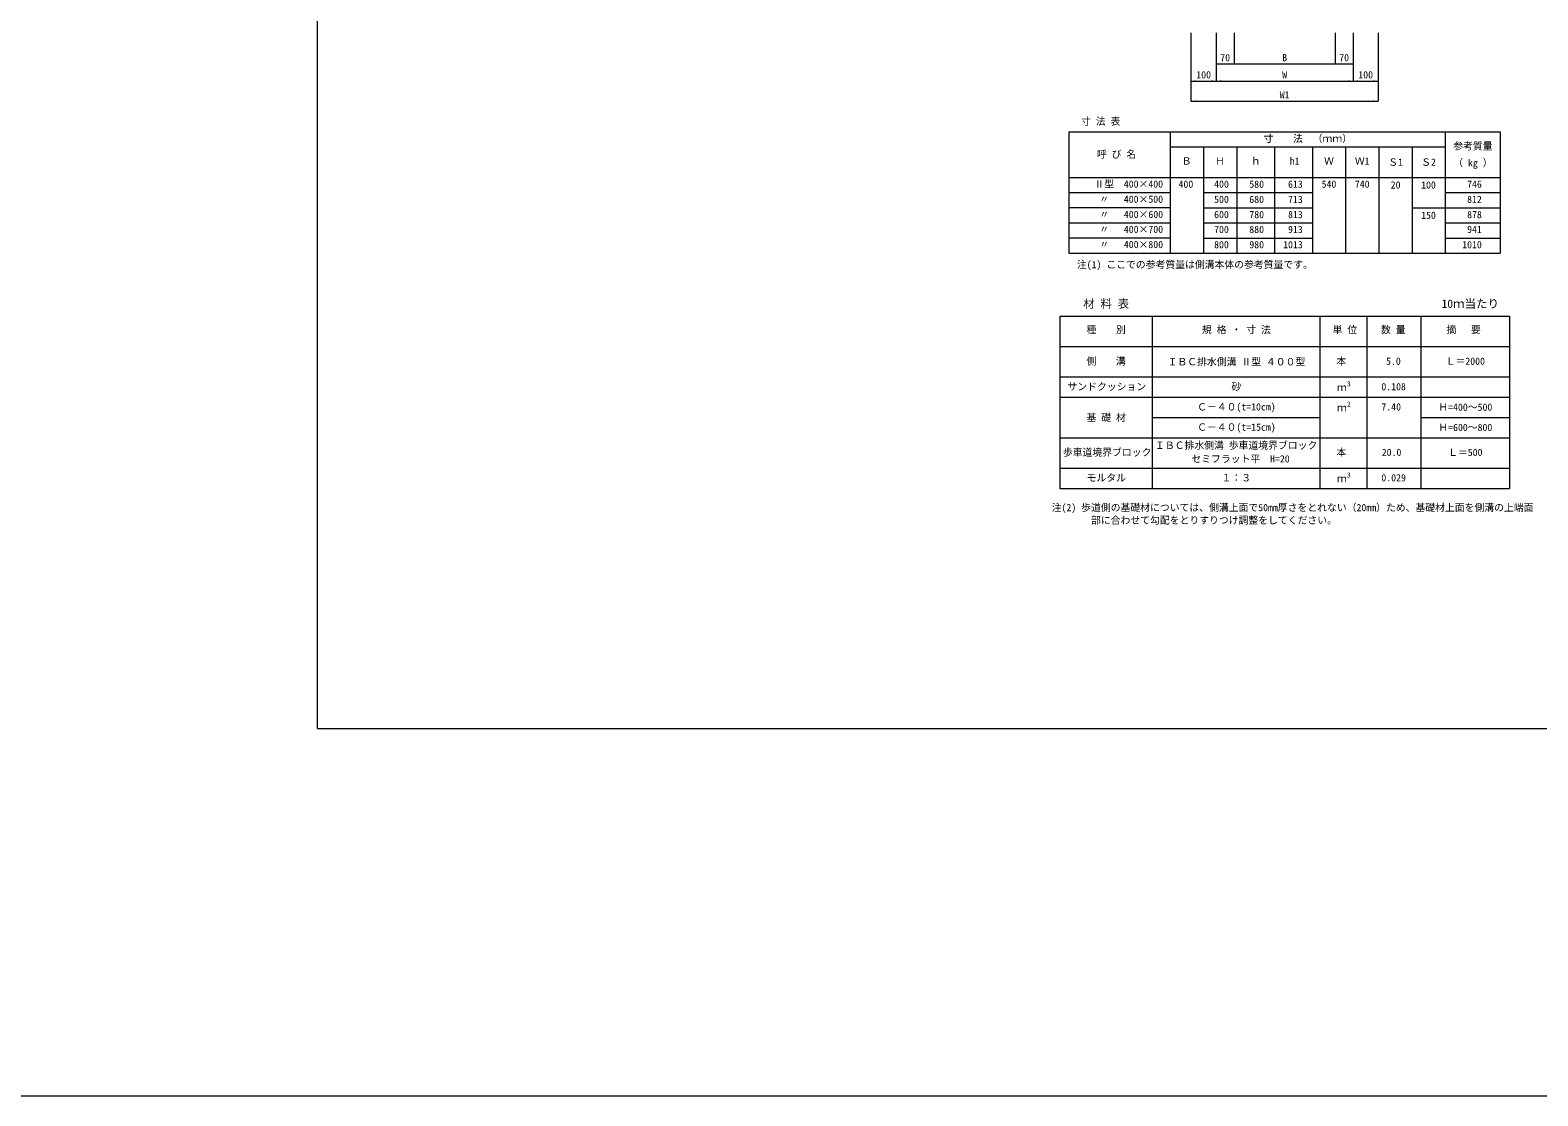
# Model space of a CAD drawing. Units: millimetres at full size. Extents: x 6872 to 78201, y -34623 to -7860.
# Drawn here: x 42751 to 48706, y -26354 to -22144 of the extents above; entities that cross this region are included whole.
import ezdxf
from ezdxf.enums import TextEntityAlignment as Align

# ---------------------------------------------------------------- set-up
doc = ezdxf.new("R2010")
doc.units = ezdxf.units.MM
doc.header["$LTSCALE"] = 16
for name, color, linetype, lineweight in [('0_2', 7, 'Continuous', 20), ('図枠', 1, 'Continuous', 20), ('寸法線', 7, 'Continuous', 9), ('枠', 5, 'Continuous', 5)]:
    doc.layers.add(name, color=color, linetype=linetype, lineweight=lineweight)
doc.styles.add('ＭＳ ゴシック', font='')
doc.styles.get('ＭＳ ゴシック').set_extended_font_data('MS Gothic')

# ---------------------------------------------------------------- blocks, each defined once
blk = doc.blocks.new('filled_arrow')
at = {"color": 0, "linetype": 'Continuous', "lineweight": -2}
blk.add_solid([(7.5, 1.25), (0, 0), (7.5, -1.25)], dxfattribs=at)

msp = doc.modelspace()

# ---------------------------------------------------------------- linework, layer by layer
at = {"layer": '0_2'}
for p, q in [((46853.94, -22545.89), (48557.59, -22545.89)), ((46853.94, -22545.89), (46853.94, -23025.89)), ((47253.94, -22545.89), (47253.94, -23025.89)), ((48340.24, -22545.89), (48340.24, -23025.89)), ((48557.59, -22545.89), (48557.59, -23025.89)), ((47253.94, -22605.89), (48340.24, -22605.89)), ((47385.19, -22605.89), (47385.19, -23025.89)), ((47516.44, -22605.89), (47516.44, -23025.89)), ((47665.84, -22605.89), (47665.84, -23025.89)), ((47815.25, -22605.89), (47815.25, -23025.89)), ((47946.49, -22605.89), (47946.49, -23025.89)), ((48077.74, -22605.89), (48077.74, -23025.89)), ((48208.99, -22605.89), (48208.99, -23025.89)), ((46853.94, -22725.89), (48557.59, -22725.89)), ((46853.94, -22725.89), (47361.2, -22725.89)), ((46853.94, -22785.89), (47253.94, -22785.89)), ((47385.19, -22785.89), (47815.25, -22785.89)), ((48340.24, -22785.89), (48557.59, -22785.89)), ((47253.94, -22845.89), (46853.94, -22845.89)), ((47385.19, -22845.89), (47815.25, -22845.89)), ((48208.99, -22845.89), (48557.59, -22845.89)), ((46853.94, -22905.89), (47253.94, -22905.89)), ((47385.19, -22905.89), (47815.25, -22905.89)), ((48340.24, -22905.89), (48557.59, -22905.89)), ((47253.94, -22965.89), (46853.94, -22965.89)), ((47385.19, -22965.89), (47815.25, -22965.89)), ((48340.24, -22965.89), (48557.59, -22965.89)), ((46853.94, -23025.89), (48557.59, -23025.89)), ((46818.14, -23274.29), (48594.36, -23274.29)), ((46818.14, -23274.29), (46818.14, -23954.29)), ((47184.17, -23954.29), (47184.17, -23274.29)), ((47846.51, -23954.29), (47846.51, -23274.29)), ((48031.07, -23954.29), (48031.07, -23274.29)), ((48244.36, -23954.29), (48244.36, -23274.29)), ((48594.36, -23274.29), (48594.36, -23954.29)), ((46818.14, -23394.29), (48594.36, -23394.29)), ((46818.14, -23514.29), (48594.36, -23514.29)), ((46818.14, -23594.29), (48594.36, -23594.29)), ((47184.17, -23674.29), (47846.51, -23674.29)), ((48244.36, -23674.29), (48594.36, -23674.29)), ((46818.14, -23754.29), (48594.36, -23754.29)), ((46818.14, -23874.29), (48594.36, -23874.29)), ((46818.14, -23954.29), (48594.36, -23954.29))]:
    msp.add_line(p, q, dxfattribs=at)
at = {"layer": '図枠'}
msp.add_line((31839.29, -26353.74), (53234.38, -26353.74), dxfattribs=at)
at = {"layer": '寸法線'}
for p, q in [((47335.76, -22154.49), (47335.76, -22345.78)), ((47335.76, -22154.49), (47335.76, -22425.11)), ((47435.76, -22154.49), (47435.76, -22278.12)), ((47435.76, -22154.49), (47435.76, -22345.78)), ((47435.76, -22154.49), (47435.76, -22345.78)), ((47505.76, -22154.49), (47505.76, -22278.12)), ((47505.76, -22154.49), (47505.76, -22278.12)), ((47905.76, -22154.49), (47905.76, -22278.12)), ((47905.76, -22154.49), (47905.76, -22278.12)), ((47975.76, -22154.49), (47975.76, -22278.12)), ((47975.76, -22154.49), (47975.76, -22345.78)), ((47975.76, -22154.49), (47975.76, -22345.78)), ((48075.76, -22154.49), (48075.76, -22345.78)), ((48075.76, -22154.49), (48075.76, -22425.11)), ((47435.76, -22278.12), (47505.76, -22278.12)), ((47505.76, -22278.12), (47905.76, -22278.12)), ((47905.76, -22278.12), (47975.76, -22278.12)), ((47335.76, -22345.78), (47435.76, -22345.78)), ((47435.76, -22345.78), (47975.76, -22345.78)), ((47975.76, -22345.78), (48075.76, -22345.78)), ((47335.76, -22425.11), (48075.76, -22425.11))]:
    msp.add_line(p, q, dxfattribs=at)
at = {"layer": '枠', "lineweight": 20}
for q in [(43885.61, -19388.53), (51885.61, -24902.82)]:
    msp.add_line((43885.61, -24902.82), q, dxfattribs=at)

# ---------------------------------------------------------------- block references
at = {"layer": '寸法線', "xscale": 2.67, "yscale": 2.67}
for p in [(47435.76, -22278.12), (47505.76, -22278.12), (47905.76, -22278.12), (47335.76, -22345.78), (47435.76, -22345.78), (47975.76, -22345.78), (47335.76, -22425.11)]:
    msp.add_blockref('filled_arrow', p, dxfattribs=at)
at = {"layer": '寸法線', "xscale": 2.67, "yscale": 2.67, "rotation": 180}
for p in [(47505.76, -22278.12), (47905.76, -22278.12), (47975.76, -22278.12), (47435.76, -22345.78), (47975.76, -22345.78), (48075.76, -22345.78), (48075.76, -22425.11)]:
    msp.add_blockref('filled_arrow', p, dxfattribs=at)

# ---------------------------------------------------------------- texts
at = {"layer": '0_2', "style": 'ＭＳ ゴシック'}
for s, height, p in [('寸 法 表', 28.48, (46901.61, -22527.28)), ('呼 び 名', 28.48, (46964.22, -22657.71)), ('参考質量', 28.48, (48371.72, -22624.97)), ('Ｂ', 28.48, (47299.12, -22684.05)), ('Ｈ', 28.48, (47430.28, -22684.05)), ('ｈ', 28.48, (47572.52, -22684.05)), ('h1', 28.48, (47725.87, -22684.05)), ('（ kg ）', 28.48, (48371.72, -22691.29)), ('\u3000 Ⅱ型  400×400', 28.48, (46895.92, -22774.99)), ('400', 28.48, (47286.77, -22775.54)), ('400', 28.48, (47427.24, -22775.54)), ('580', 28.48, (47566.24, -22775.54)), (' 613', 28.48, (47699.83, -22775.54)), (' 746', 28.48, (48407.08, -22775.54)), ('\u3000\u3000〃 \u3000400×500', 28.48, (46895.92, -22834.99)), ('500', 28.48, (47427.24, -22835.54)), ('680', 28.48, (47566.24, -22835.54)), (' 713', 28.48, (47699.83, -22835.54)), (' 812', 28.48, (48407.08, -22835.54)), ('\u3000\u3000〃 \u3000400×600', 28.48, (46895.92, -22894.99)), ('600', 28.48, (47427.24, -22895.54)), ('780', 28.48, (47566.24, -22895.54)), (' 813', 28.48, (47699.83, -22895.54)), (' 878', 28.48, (48407.08, -22895.54)), ('\u3000\u3000〃 \u3000400×700', 28.48, (46895.92, -22953.88)), ('700', 28.48, (47427.24, -22954.43)), ('880', 28.48, (47566.24, -22954.43)), (' 913', 28.48, (47699.83, -22954.43)), (' 941', 28.48, (48407.08, -22954.43)), ('\u3000\u3000〃 \u3000400×800', 28.48, (46895.92, -23013.88)), ('800', 28.48, (47427.24, -23014.43)), ('980', 28.48, (47566.24, -23014.43)), ('1013', 28.48, (47699.83, -23014.43)), ('1010', 28.48, (48407.08, -23014.43)), ('注(1) ここでの参考質量は側溝本体の参考質量です。', 28.48, (46885.07, -23093.15)), ('材 料 表', 33.23, (46910.4, -23251.54)), ('10ｍ当たり', 33.23, (48325.85, -23251.54)), ('種 \u3000 別', 28.48, (46922.86, -23350.35)), ('単 位', 28.48, (47895.14, -23350.35)), ('数 量', 28.48, (48086.39, -23350.35)), ('摘 \u3000要', 28.48, (48344.5, -23350.35)), ('側    溝', 28.48, (46922.86, -23474.75)), ('本', 28.48, (47909.9, -23474.75)), (' 5.0  ', 28.48, (48087.01, -23474.75)), ('サンドクッション', 28.48, (46847.95, -23575.31)), ('ｍ', 28.48, (47912.57, -23578.39)), ('3', 19.94, (47951.42, -23557.39)), (' 0.108', 28.48, (48068.48, -23575.31)), ('ｍ', 28.48, (47912.57, -23658.39)), ('2', 19.94, (47951.42, -23637.39)), (' 7.40', 28.48, (48068.48, -23655.31)), ('歩車道境界ブロック', 28.48, (46829.8, -23834.75)), ('本', 28.48, (47909.9, -23834.75)), ('セミフラット平  H=20', 28.48, (47337.45, -23860.57)), ('モルタル', 28.48, (46923.75, -23935.31)), ('ｍ', 28.48, (47912.57, -23938.39)), ('3', 19.94, (47951.42, -23917.39)), (' 0.029', 28.48, (48068.48, -23935.31))]:
    msp.add_text(s, height=height, dxfattribs=at).set_placement(p, align=Align.BOTTOM_LEFT)
for s, p in [('寸  \u3000法\u3000（ｍｍ）', (47797.09, -22595.33)), ('Ｗ', (47880.87, -22684.05)), ('Ｗ1', (48012.12, -22684.05)), ('540', (47880.87, -22775.54)), ('740', (48012.12, -22775.54)), ('規 格 ・ 寸 法', (47515.17, -23350.35)), ('Ｌ＝2000', (48419.36, -23474.75)), ('砂', (47515.17, -23575.31)), ('Ｃ－４０(t=10cm)', (47515.17, -23655.31)), ('Ｃ－４０(t=15cm)', (47515.17, -23735.31)), ('20.0 ', (48137.71, -23834.75)), ('Ｌ＝500', (48419.36, -23834.75)), ('１：３', (47515.17, -23935.31))]:
    msp.add_text(s, height=28.48, dxfattribs=at).set_placement(p, align=Align.BOTTOM_CENTER)
for s, p in [('Ｓ1', (48143.99, -22665.89)), ('Ｓ2', (48273.99, -22665.89)), ('20', (48143.99, -22755.89)), ('100', (48273.99, -22755.89)), ('150', (48273.99, -22875.64)), ('ＩＢＣ排水側溝 Ⅱ型 ４００型', (47515.34, -23454.29)), ('Ｈ=400～500', (48419.36, -23633.57)), ('基 礎 材', (47001.14, -23674.29)), ('Ｈ=600～800', (48419.36, -23713.57)), ('ＩＢＣ排水側溝 歩車道境界ブロック', (47514.18, -23784.29))]:
    msp.add_text(s, height=28.48, dxfattribs=at).set_placement(p, align=Align.MIDDLE_CENTER)
for s, p in [('注(2) 歩道側の基礎材については、側溝上面で50mm厚さをとれない（20mm）ため、基礎材上面を側溝の上端面', (46785.69, -24015.95)), ('\u3000\u3000\u3000\u3000部に合わせて勾配をとりすりつけ調整をしてください。', (46785.69, -24065.95))]:
    msp.add_text(s, height=28.48, dxfattribs=at).set_placement(p, align=Align.TOP_LEFT)
at = {"layer": '寸法線', "style": 'ＭＳ ゴシック'}
for s, p in [('70', (47470.76, -22253.12)), ('B', (47705.76, -22253.12)), ('70', (47940.76, -22253.12)), ('100', (47385.76, -22320.78)), ('W', (47705.76, -22320.78)), ('100', (48025.76, -22320.78)), ('W1', (47705.76, -22400.11))]:
    msp.add_text(s, height=28.48, dxfattribs=at).set_placement(p, align=Align.MIDDLE_CENTER)

doc.saveas('drawing.dxf')
